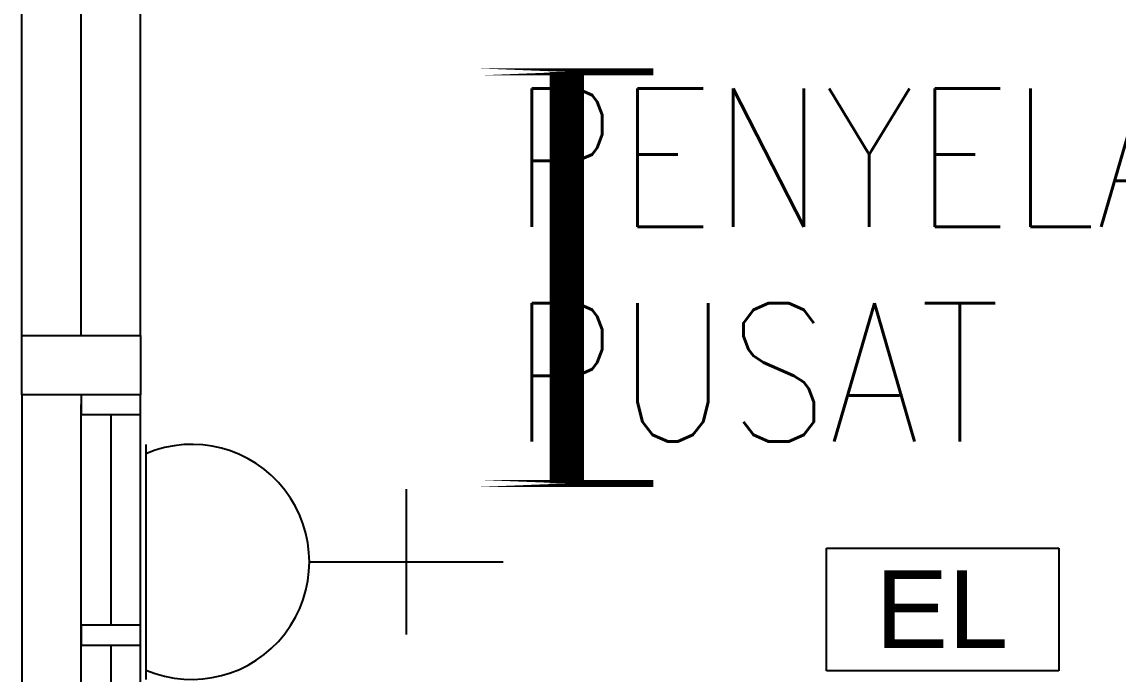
# Model space of a CAD drawing. Header units: inches. Extents: x 16928 to 514628, y -1471 to 241387.
# Drawn here: x 171230 to 174004, y 26559 to 28209 of the extents above; entities that cross this region are included whole.
import ezdxf
from ezdxf.enums import TextEntityAlignment as Align

# ---------------------------------------------------------------- set-up
doc = ezdxf.new("R2010")
doc.units = ezdxf.units.IN
doc.header["$MEASUREMENT"] = 0
for name, color, linetype in [('ELECT', 6, 'Continuous'), ('FITTING', 8, 'Continuous'), ('LAMPU', 7, 'Continuous'), ('LW', 2, 'Continuous'), ('TB', 8, 'Continuous'), ('WALL', 1, 'Continuous'), ('WIN', 9, 'Continuous')]:
    doc.layers.add(name, color=color, linetype=linetype)
doc.layers.add('t3', color=8, linetype='Continuous', lineweight=25)
doc.styles.add('LAILA', font='romans.shx', dxfattribs={"width": 0.85})
doc.styles.add('SANSSERIF', font='SAS_____.pfb', dxfattribs={"width": 0.7, "height": 700})

# ---------------------------------------------------------------- blocks, each defined once
blk = doc.blocks.new('emergency light R')
at = {"layer": 'LAMPU', "color": 6, "linetype": 'Continuous'}
for p, q in [((0, 4.9), (0, 247.7)), ((0, 247.7), (459.3, 247.7)), ((459.3, 247.7), (459.3, 4.9)), ((459.3, 4.9), (0, 4.9))]:
    blk.add_line(p, q, dxfattribs=at)
at = {"layer": 'LAMPU', "color": 6, "linetype": 'Continuous', "style": 'SANSSERIF'}
blk.add_text('EL', height=153.77, dxfattribs=at).set_placement((97, 50))
blk = doc.blocks.new('13A SSO 300mm')
at = {"layer": 'ELECT', "color": 6}
for p, q in [((0, 413.8), (0, 904.4)), ((-184, 659.1), (184, 659.1)), ((-297.4, 0), (297.4, 0))]:
    blk.add_line(p, q, dxfattribs=at)
blk.add_arc((0, 116.3), 297.4, 336.9763, 203.0237, dxfattribs=at)

msp = doc.modelspace()

# ---------------------------------------------------------------- linework, layer by layer
at = {"layer": 'FITTING', "color": 3, "const_width": 86.8}
msp.add_lwpolyline([(172608.8, 27041), (172608.8, 28082.3)], dxfattribs=at)
msp.add_lwpolyline([(172608.8, 27041), (172608.8, 28082.3)], dxfattribs=at)
at = {"layer": 'FITTING', "color": 3, "const_width": 17.4}
for points in [[(172390.1, 28082.3), (172827.5, 28082.3)], [(172390.1, 28082.3), (172827.5, 28082.3)], [(172390.1, 27041), (172827.5, 27041)], [(172390.1, 27041), (172827.5, 27041)]]:
    msp.add_lwpolyline(points, close=True, dxfattribs=at)
at = {"layer": 'LW'}
for p, q in [((171230, 27415.4), (171230, 28440.4)), ((171230, 27265.4), (171230, 25465.4))]:
    msp.add_line(p, q, dxfattribs=at)
at = {"layer": 'WALL'}
for p, q in [((171380, 27415.4), (171380, 28315.4)), ((171530, 27415.4), (171530, 28315.4))]:
    msp.add_line(p, q, dxfattribs=at)
msp.add_lwpolyline([(171530, 27415.4), (171530, 27265.4), (171230, 27265.4), (171230, 27415.4)], close=True, dxfattribs=at)
at = {"layer": 'WIN'}
for p, q in [((171380, 25490.4), (171380, 27240.4)), ((171530, 25465.4), (171530, 27265.4)), ((171455, 27215.4), (171455, 26682.1)), ((171455, 26632.1), (171455, 26098.8))]:
    msp.add_line(p, q, dxfattribs=at)
for points in [[(171380, 27265.4), (171380, 27215.4), (171530, 27215.4), (171530, 27265.4)], [(171380, 26682.1), (171380, 26632.1), (171530, 26632.1), (171530, 26682.1)]]:
    msp.add_lwpolyline(points, close=True, dxfattribs=at)

# ---------------------------------------------------------------- block references
at = {"layer": 'LAMPU', "color": 8, "xscale": 1.27951153594687, "yscale": 1.27951153594687, "zscale": 1.27951153594687}
msp.add_blockref('emergency light R', (173266.1, 26560.6), dxfattribs=at)
at = {"layer": 'TB', "color": 6, "linetype": 'Continuous', "rotation": 270}
msp.add_blockref('13A SSO 300mm', (171543.6, 26842.4), dxfattribs=at)

# ---------------------------------------------------------------- texts
at = {"layer": 't3', "style": 'LAILA', "width": 0.85}
for s, p in [('PENYELARAS', (172469.1, 28040.3)), ('PUSAT', (172469.1, 27496.9))]:
    msp.add_text(s, height=350, dxfattribs=at).set_placement(p, align=Align.TOP_LEFT)

doc.saveas('drawing.dxf')
